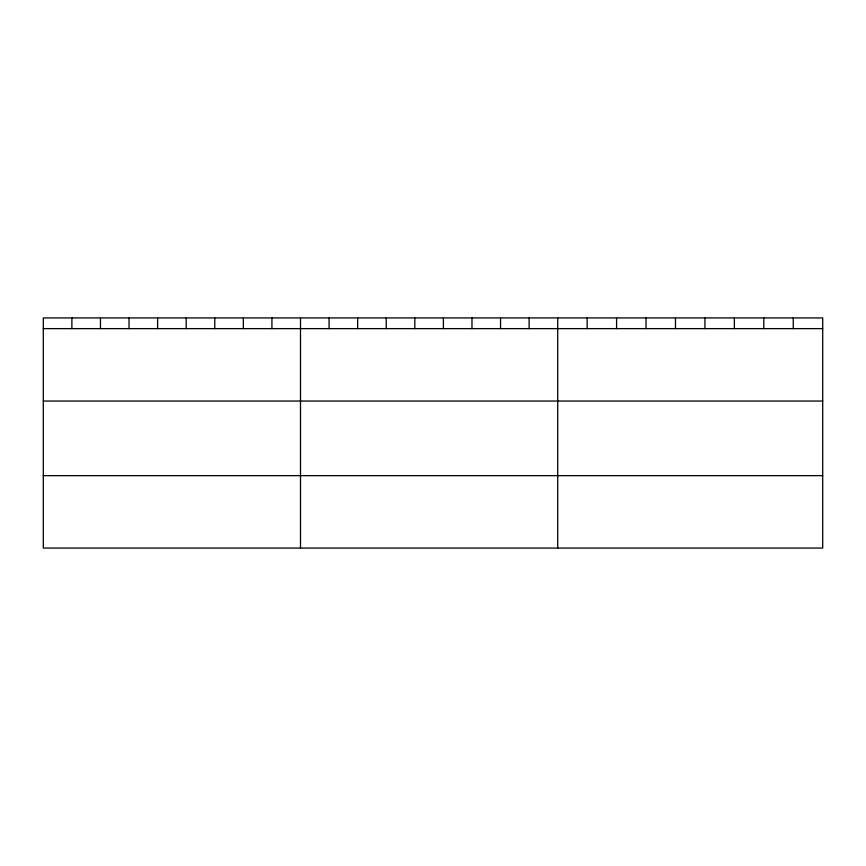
<?xml version="1.0" encoding="UTF-8"?>
<svg xmlns="http://www.w3.org/2000/svg" width="866" height="866" viewBox="0 0 866 866"><rect width="100%" height="100%" fill="white"/><g stroke="black" fill="none" stroke-linecap="round" stroke-linejoin="round"><path stroke-width="1.3" d="M822.7 401.045L822.7 317.93L43.3 317.93L43.3 548.07L822.7 548.07L822.7 401.045L43.3 401.045M43.3 328.625L822.7 328.625M43.3 475.65L822.7 475.65M793.256 317.93L793.256 328.625M763.812 317.93L763.812 328.625M734.368 317.93L734.368 328.625M704.924 317.93L704.924 328.625M675.48 317.93L675.48 328.625M646.036 317.93L646.036 328.625M616.592 317.93L616.592 328.625M587.148 317.93L587.148 328.625M557.704 317.93L557.704 548.07M529.126 317.93L529.126 328.625M500.548 317.93L500.548 328.625M471.97 317.93L471.97 328.625M443.392 317.93L443.392 328.625M414.814 317.93L414.814 328.625M386.236 317.93L386.236 328.625M357.658 317.93L357.658 328.625M329.08 317.93L329.08 328.625M300.502 317.93L300.502 548.07M271.924 317.93L271.924 328.625M243.346 317.93L243.346 328.625M214.768 317.93L214.768 328.625M186.19 317.93L186.19 328.625M157.612 317.93L157.612 328.625M129.034 317.93L129.034 328.625M100.456 317.93L100.456 328.625M71.878 317.93L71.878 328.625"/></g></svg>
